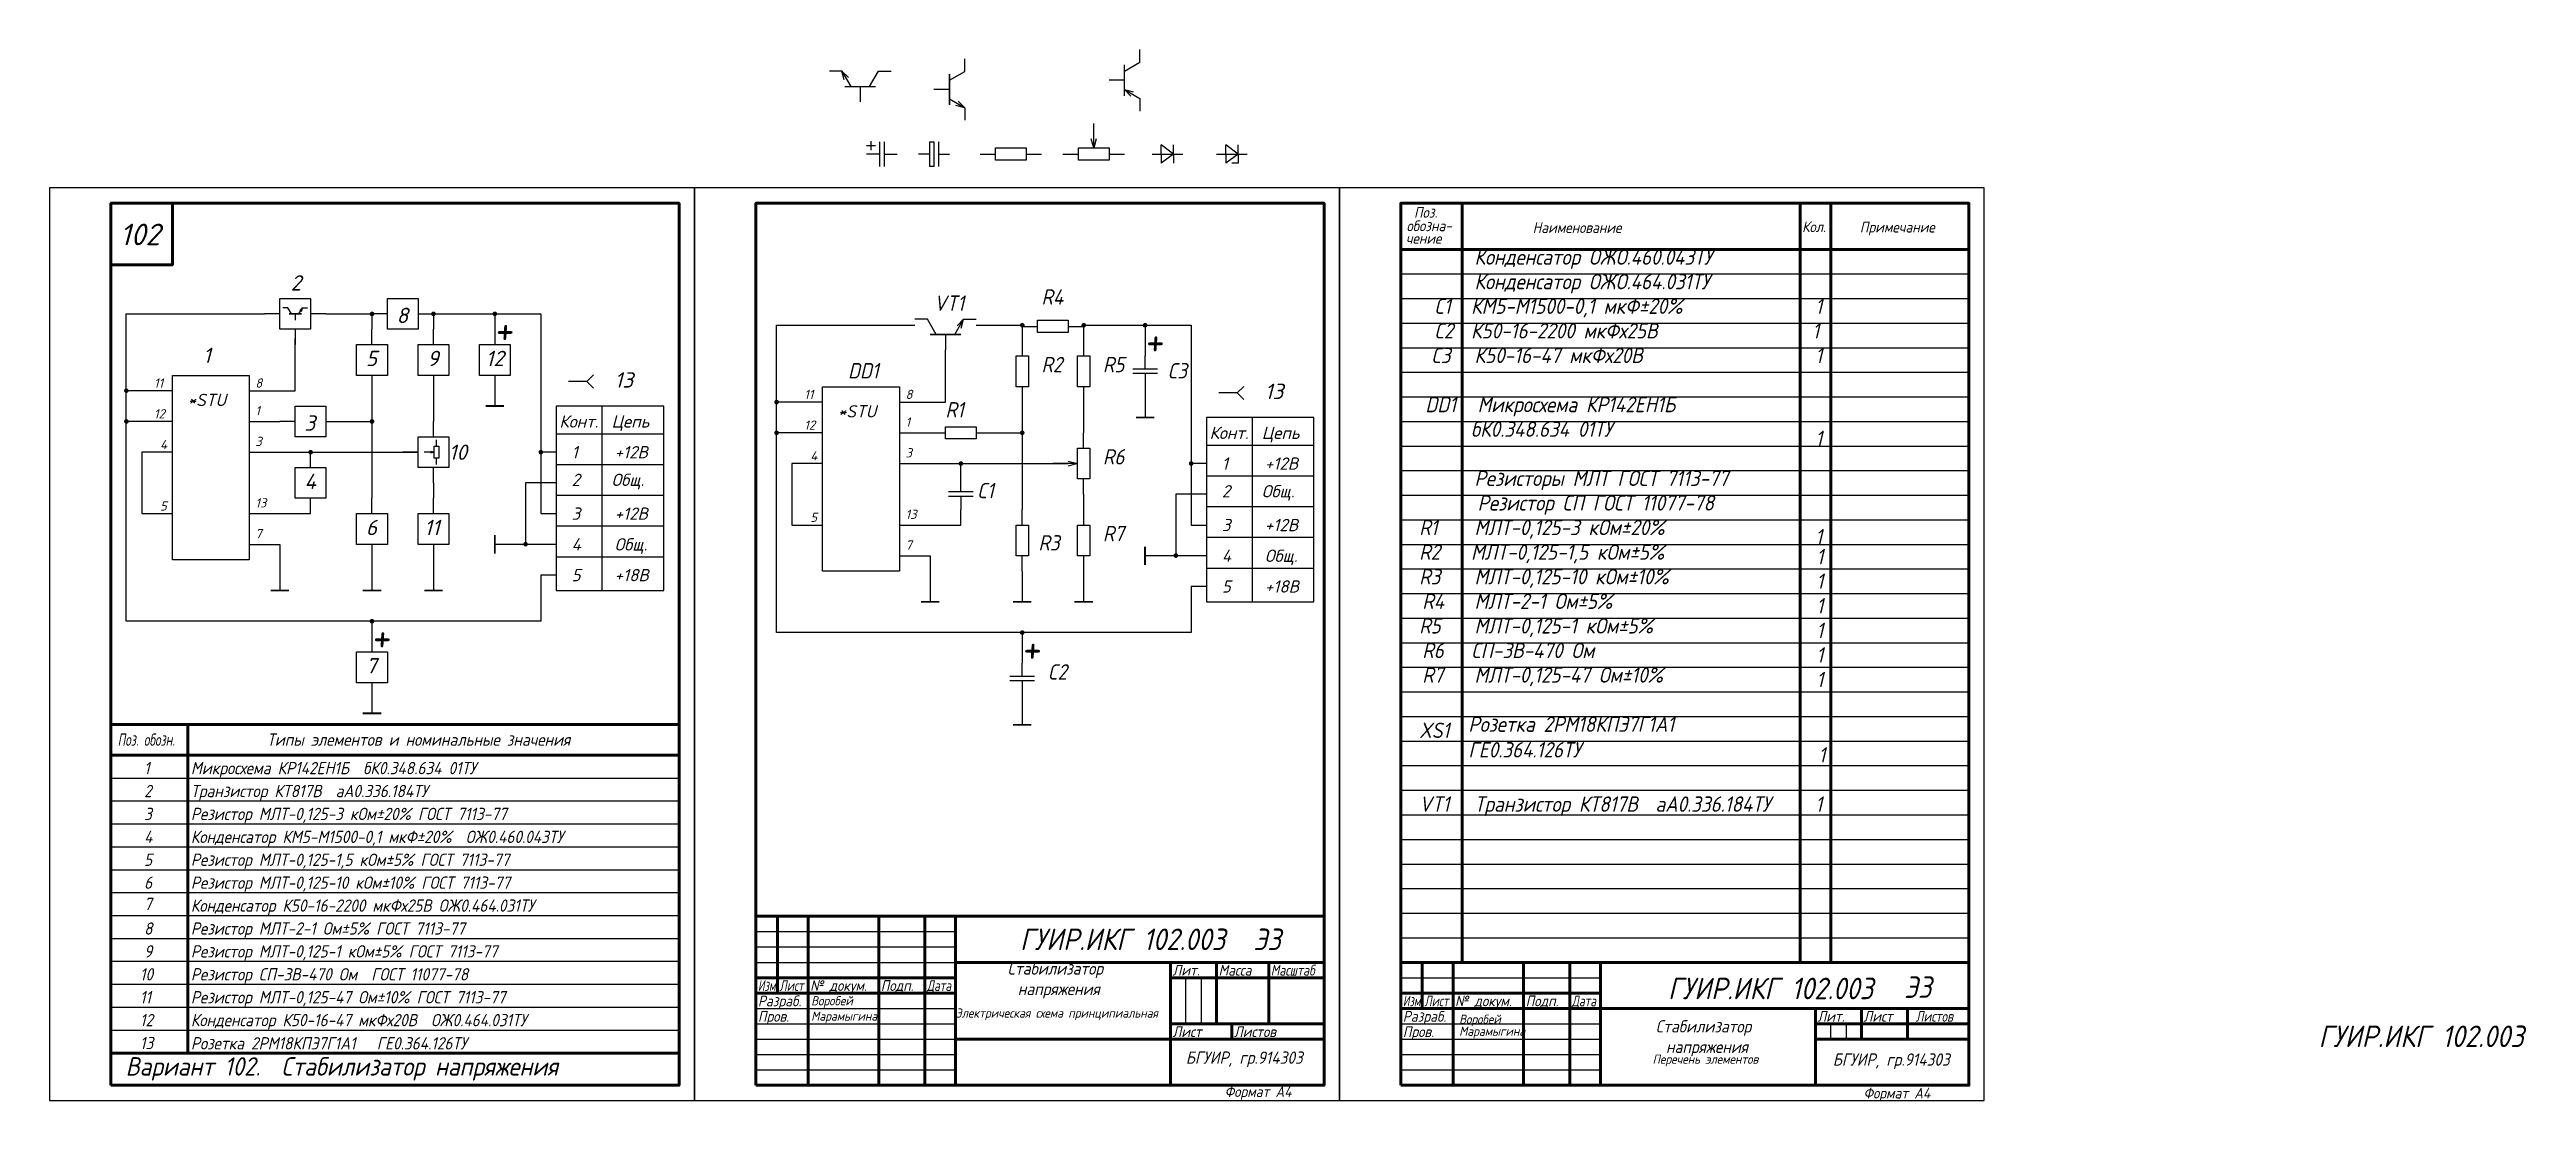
# Model space of a CAD drawing. Header units: millimetres. Extents: x -210 to 597, y 0 to 342.
import ezdxf

# ---------------------------------------------------------------- set-up
doc = ezdxf.new("R2010")
doc.units = ezdxf.units.MM
doc.header["$LTSCALE"] = 0.5
doc.layers.get('Defpoints').update_dxf_attribs({"color": 5})
doc.styles.get("Standard").update_dxf_attribs({"font": 'ISOCPEUI.TTF', "width": 0.9})

# ---------------------------------------------------------------- blocks, each defined once
blk = doc.blocks.new('P3')
for p, q in [((0, 5), (0, 10)), ((-10, 0), (-5, 0)), ((-5, -5), (-5, 5)), ((-5, 5), (5, 5)), ((5, 5), (5, -5)), ((5, 0), (10, 0)), ((5, -5), (-5, -5))]:
    blk.add_line(p, q)
blk = doc.blocks.new('P2')
for p, q in [((-5, 0), (-10, 0)), ((-5, 5), (5, 5)), ((-5, -5), (-5, 5)), ((5, 5), (5, -5)), ((5, 0), (10, 0)), ((5, -5), (-5, -5))]:
    blk.add_line(p, q)
blk = doc.blocks.new('P1')
for p, q in [((-5, -5), (-5, 5)), ((-5, 5), (5, 5)), ((5, 5), (5, -5)), ((5, -5), (-5, -5))]:
    blk.add_line(p, q)
blk = doc.blocks.new('XS')
for p, q in [((-6, 0), (-8.12, 2.12)), ((-8.12, -2.12), (-6, 0)), ((-6, 0), (0, 0))]:
    blk.add_line(p, q)
blk = doc.blocks.new('vt_n')
at = {"lineweight": -3}
for p, q in [((10, 6), (10, 10)), ((10, 5.89), (10, 10)), ((5, 0), (0, 0)), ((5, 3), (10, 5.89)), ((5, 5), (5, -5)), ((5, -5), (5, 5)), ((5, 0), (5, -5)), ((5, 0), (5, -5)), ((5, -3.04), (9.94, -5.9)), ((7.04, -5.12), (9.94, -5.9)), ((7.82, -3.78), (9.94, -5.9)), ((10, -5.92), (10, -10)), ((10, -6), (10, -10))]:
    blk.add_line(p, q, dxfattribs=at)
blk = doc.blocks.new('r1')
at = {"color": 7, "linetype": 'Continuous', "lineweight": -3}
for p, q in [((10, 2), (10, 10)), ((0, 0), (5, 0)), ((5, 0), (5, 2)), ((5, 2), (15, 2)), ((5, -2), (5, 0)), ((10, 2), (9.2, 5)), ((10.8, 5), (10, 2)), ((15, 2), (15, 0)), ((15, 0), (15, -2)), ((15, 0), (20, 0)), ((15, -2), (5, -2))]:
    blk.add_line(p, q, dxfattribs=at)
blk = doc.blocks.new('c')
at = {"lineweight": -3}
for p, q in [((4.25, 0), (0, 0)), ((4.25, 4), (4.25, -4)), ((5.75, 4), (5.75, -4)), ((5.75, 0), (10, 0))]:
    blk.add_line(p, q, dxfattribs=at)
blk = doc.blocks.new('c1')
at = {"lineweight": -3}
for p, q in [((0, 2.75), (3, 2.75)), ((4.25, 0), (0, 0)), ((1.5, 1.25), (1.5, 4.25)), ((4.25, 4), (4.25, -4)), ((5.75, 4), (5.75, -4)), ((5.75, 0), (10, 0))]:
    blk.add_line(p, q, dxfattribs=at)
blk = doc.blocks.new('c2')
at = {"lineweight": -3}
for p, q in [((3.5, 0), (0, 0)), ((3.5, 4), (3.5, -4)), ((3.5, 4), (5, 4)), ((5, 4), (5, -4)), ((6.5, 4), (6.5, -4)), ((6.5, 0), (10, 0)), ((5, -4), (3.5, -4))]:
    blk.add_line(p, q, dxfattribs=at)
blk = doc.blocks.new('r')
at = {"color": 7, "linetype": 'Continuous', "lineweight": 25}
for p, q in [((0, 0), (5, 0)), ((5, 0), (5, 2)), ((5, 2), (15, 2)), ((5, -2), (5, 0)), ((15, 2), (15, 0)), ((15, 0), (15, -2)), ((15, 0), (20, 0)), ((15, -2), (5, -2))]:
    blk.add_line(p, q, dxfattribs=at)
blk = doc.blocks.new('vd')
at = {"lineweight": -3}
for p, q in [((0, 0), (10, 0)), ((3, 0), (3, 3)), ((7, 0), (3, 3)), ((3, 0), (3, -3)), ((7, 0), (3, -3)), ((7, 0), (7, 3)), ((7, 0), (7, -3))]:
    blk.add_line(p, q, dxfattribs=at)
blk = doc.blocks.new('Vd1')
at = {"lineweight": -3}
for p, q in [((0, 0), (10, 0)), ((3, 0), (3, 3)), ((7, 0), (3, 3)), ((3, 0), (3, -3)), ((7, 0), (3, -3)), ((7, 0), (7, 3)), ((7, 0), (7, -3)), ((7, -3), (5, -3))]:
    blk.add_line(p, q, dxfattribs=at)
blk = doc.blocks.new('vt')
at = {"lineweight": -3}
for p, q in [((-6, 10), (-10, 10)), ((-3.85, 7.88), (-5.97, 10.01)), ((-5.2, 7.11), (-5.97, 10.01)), ((-5.97, 10.01), (-3.06, 4.96)), ((3, 5), (5.89, 10)), ((5.89, 10), (10, 10)), ((-5, 5), (5, 5)), ((0, 5), (0, 0))]:
    blk.add_line(p, q, dxfattribs=at)
blk = doc.blocks.new('vt1')
at = {"lineweight": -3}
for p, q in [((10, 5.89), (10, 10)), ((5, 0), (0, 0)), ((5, 3), (10, 5.89)), ((5, -5), (5, 5)), ((5, -3), (10, -5.89)), ((5, -3), (7.9, -3.78)), ((5, -3), (7.12, -5.12)), ((10, -5.89), (10, -10))]:
    blk.add_line(p, q, dxfattribs=at)

msp = doc.modelspace()

# ---------------------------------------------------------------- linework, layer by layer
at = {"color": 7, "linetype": 'Continuous'}
for p, q in [((230, 292), (230, 277)), ((250, 292), (320, 292)), ((383, 292), (393, 292)), ((155, 45), (155, 40)), ((320, 45), (383, 45)), ((230, 35), (295, 35)), ((230, 30), (295, 30)), ((365, 30), (365, 25)), ((370, 20), (370, 25)), ((375, 25), (375, 20)), ((230, 5), (415, 5))]:
    msp.add_line(p, q, dxfattribs=at)
at = {"color": 7, "linetype": 'Continuous', "lineweight": 60}
for p, q in [((250, 292), (250, 45)), ((360, 45), (360, 292)), ((370, 292), (370, 45)), ((230, 277), (415, 277)), ((230, 277), (415, 277)), ((-190, 122.43), (-5, 122.43)), ((-165, 122.43), (-165, 15.43)), ((-190, 112.43), (-5, 112.43)), ((205, 60), (20, 60)), ((20, 5), (20, 60)), ((27, 60), (27, 35)), ((37, 5), (37, 60)), ((60, 60), (60, 5)), ((75, 5), (75, 60)), ((85, 60), (85, 5)), ((85, 45), (205, 45)), ((155, 5), (155, 45)), ((170, 45), (170, 25)), ((187, 25), (187, 45)), ((415, 45), (230, 45)), ((237, 45), (237, 30)), ((247, 5), (247, 45)), ((270, 45), (270, 5)), ((285, 5), (285, 45)), ((295, 45), (295, 5)), ((20, 40), (85, 40)), ((20, 35), (85, 35)), ((155, 40), (205, 40)), ((230, 35), (295, 35)), ((155, 25), (205, 25)), ((175, 20), (175, 25)), ((230, 30), (295, 30)), ((295, 30), (415, 30)), ((365, 5), (365, 30)), ((365, 25), (415, 25)), ((380, 30), (380, 20)), ((395, 20), (395, 30)), ((85, 20), (205, 20)), ((365, 20), (415, 20)), ((-190.08, 15.43), (-5.08, 15.43)), ((365, 5), (415, 5))]:
    msp.add_line(p, q, dxfattribs=at)
at = {"color": 7, "linetype": 'Continuous', "lineweight": -3}
for p, q in [((230, 269), (415, 269)), ((230, 261), (415, 261)), ((230, 253), (415, 253)), ((230, 245), (415, 245)), ((230, 237), (415, 237)), ((230, 229), (415, 229)), ((230, 221), (415, 221)), ((230, 213), (415, 213)), ((230, 205), (415, 205)), ((230, 197), (415, 197)), ((230, 189), (415, 189)), ((230, 181), (415, 181)), ((230, 173), (415, 173)), ((230, 165), (415, 165)), ((230, 157), (415, 157)), ((230, 149), (415, 149)), ((230, 141), (415, 141)), ((230, 133), (415, 133)), ((230, 125), (415, 125)), ((230, 117), (415, 117)), ((230, 109), (415, 109)), ((230, 101), (415, 101)), ((230, 93), (415, 93)), ((230, 85), (415, 85)), ((230, 77), (415, 77)), ((230, 69), (415, 69)), ((230, 61), (415, 61)), ((20, 55), (85, 55)), ((20, 50), (85, 50)), ((230, 53), (415, 53)), ((20, 45), (85, 45)), ((160, 25), (160, 40)), ((165, 40), (165, 25)), ((230, 40), (295, 40)), ((20, 30), (85, 30)), ((20, 25), (85, 25)), ((230, 25), (295, 25)), ((20, 20), (85, 20)), ((230, 20), (295, 20)), ((20, 15), (85, 15)), ((20, 10), (85, 10)), ((230, 15), (295, 15)), ((230, 10), (295, 10))]:
    msp.add_line(p, q, dxfattribs=at)
at = {"color": 7, "linetype": 'Continuous', "lineweight": 25}
for p, q in [((-185, 156), (-185, 256)), ((-185, 256), (-140, 256)), ((-120, 256), (-105, 256)), ((-105, 256), (-105, 251)), ((-85, 256), (-85, 251)), ((-85, 256), (-50, 256)), ((-65, 256), (-65, 246)), ((-50, 256), (-50, 191)), ((26.73, 152.3), (26.73, 252.3)), ((26.73, 252.3), (71.73, 252.3)), ((91.73, 252.3), (106.73, 252.3)), ((106.73, 252.3), (106.73, 247.3)), ((126.73, 252.3), (126.73, 247.3)), ((126.73, 252.3), (161.73, 252.3)), ((146.73, 252.3), (146.73, 242.3)), ((161.73, 252.3), (161.73, 187.3)), ((-130, 231), (-130, 248)), ((81.73, 227.3), (81.73, 244.3)), ((-170, 236), (-145, 236)), ((-170, 176), (-170, 236)), ((-145, 236), (-145, 176)), ((-65, 236), (-65, 226)), ((-170, 231), (-185, 231)), ((-145, 231), (-130, 231)), ((-105, 231), (-105, 196)), ((-85, 231), (-85, 221)), ((-10, 226), (-45, 226)), ((-45, 226), (-45, 166)), ((-30, 166), (-30, 226)), ((-10, 166), (-10, 226)), ((41.73, 227.3), (26.73, 227.3)), ((41.73, 232.3), (66.73, 232.3)), ((41.73, 172.3), (41.73, 232.3)), ((66.73, 232.3), (66.73, 172.3)), ((66.73, 227.3), (81.73, 227.3)), ((106.73, 227.3), (106.73, 192.3)), ((126.73, 227.3), (126.73, 217.3)), ((146.73, 232.3), (146.73, 222.3)), ((-170, 221), (-185, 221)), ((-145, 221), (-135, 221)), ((-115, 221), (-105, 221)), ((201.73, 222.3), (166.73, 222.3)), ((166.73, 222.3), (166.73, 162.3)), ((181.73, 162.3), (181.73, 222.3)), ((201.73, 162.3), (201.73, 222.3)), ((-170, 211), (-180, 211)), ((-180, 211), (-180, 191)), ((-145, 211), (-90, 211)), ((-125, 206), (-125, 211)), ((-45, 211), (-50, 211)), ((-45, 217), (-10, 217)), ((41.73, 217.3), (26.73, 217.3)), ((66.73, 217.3), (76.73, 217.3)), ((96.73, 217.3), (106.73, 217.3)), ((166.73, 213.3), (201.73, 213.3)), ((-45, 207), (-10, 207)), ((41.73, 207.3), (31.73, 207.3)), ((31.73, 207.3), (31.73, 187.3)), ((66.73, 207.3), (121.73, 207.3)), ((86.73, 202.3), (86.73, 207.3)), ((166.73, 207.3), (161.73, 207.3)), ((166.73, 203.3), (201.73, 203.3)), ((-125, 191), (-125, 196)), ((-85, 201), (-85, 196)), ((-45, 201), (-55, 201)), ((-55, 201), (-55, 181)), ((-45, 197), (-10, 197)), ((126.73, 197.3), (126.73, 192.3)), ((166.73, 197.3), (156.73, 197.3)), ((156.73, 197.3), (156.73, 177.3)), ((-180, 191), (-170, 191)), ((-145, 191), (-125, 191)), ((-50, 191), (-45, 191)), ((-45, 187), (-10, 187)), ((31.73, 187.3), (41.73, 187.3)), ((66.73, 187.3), (86.73, 187.3)), ((86.73, 187.3), (86.73, 192.3)), ((161.73, 187.3), (166.73, 187.3)), ((166.73, 193.3), (201.73, 193.3)), ((-145, 181), (-135, 181)), ((-135, 181), (-135, 166)), ((-45, 181), (-65, 181)), ((166.73, 183.3), (201.73, 183.3)), ((-145, 176), (-170, 176)), ((-105, 176), (-105, 166)), ((-85, 176), (-85, 166)), ((-45, 171), (-50, 171)), ((-50, 171), (-50, 156)), ((-45, 177), (-10, 177)), ((66.73, 172.3), (41.73, 172.3)), ((66.73, 177.3), (76.73, 177.3)), ((76.73, 177.3), (76.73, 162.3)), ((106.73, 172.3), (106.73, 162.3)), ((126.73, 172.3), (126.73, 162.3)), ((166.73, 177.3), (146.73, 177.3)), ((166.73, 173.3), (201.73, 173.3)), ((-45, 166), (-10, 166)), ((166.73, 167.3), (161.73, 167.3)), ((161.73, 167.3), (161.73, 152.3)), ((166.73, 162.3), (201.73, 162.3)), ((-50, 156), (-185, 156)), ((-105, 156), (-105, 146)), ((161.73, 152.3), (26.73, 152.3)), ((106.73, 152.3), (106.73, 142.3)), ((-105, 136), (-105, 126)), ((106.73, 132.3), (106.73, 122.3))]:
    msp.add_line(p, q, dxfattribs=at)
msp.add_line((-190, 30.43), (-190, 122.43))
at = {"lineweight": 30}
for p, q in [((-190, 104.97), (-5, 104.97)), ((-190, 97.52), (-5, 97.52)), ((-190, 90.06), (-5, 90.06)), ((-190, 82.61), (-5, 82.61)), ((-190, 75.15), (-5, 75.15)), ((-190, 67.7), (-5, 67.7)), ((-190, 60.24), (-5, 60.24)), ((-190, 52.79), (-5, 52.79)), ((-190, 45.34), (-5, 45.34)), ((-190, 37.88), (-5, 37.88)), ((-190, 30.43), (-5, 30.43)), ((-190, 22.97), (-5, 22.97))]:
    msp.add_line(p, q, dxfattribs=at)
at = {"color": 7, "linetype": 'Continuous', "lineweight": 60}
for points in [[(-190, 5), (-5, 5), (-5, 292), (-190, 292)], [(-190, 292), (-170, 292), (-170, 272), (-190, 272)], [(20, 5), (205, 5), (205, 292), (20, 292)], [(230, 5), (415, 5), (415, 292), (230, 292)]]:
    msp.add_lwpolyline(points, close=True, dxfattribs=at)
at = {"color": 7, "linetype": 'Continuous', "lineweight": 25, "const_width": 0.75}
for points in [[(-105.36, 256, 1), (-104.61, 256, 1)], [(-85.36, 256, 1), (-84.61, 256, 1)], [(-65.38, 256, 1), (-64.63, 256, 1)], [(106.38, 252.3, 1), (107.13, 252.3, 1)], [(126.38, 252.3, 1), (127.13, 252.3, 1)], [(146.36, 252.3, 1), (147.11, 252.3, 1)], [(-185.36, 231, 1), (-184.61, 231, 1)], [(26.38, 227.3, 1), (27.13, 227.3, 1)], [(-185.36, 221, 1), (-184.61, 221, 1)], [(-105.38, 221, 1), (-104.63, 221, 1)], [(26.38, 217.3, 1), (27.13, 217.3, 1)], [(106.36, 217.3, 1), (107.11, 217.3, 1)], [(-125.36, 211, 1), (-124.61, 211, 1)], [(-50.38, 211, 1), (-49.63, 211, 1)], [(86.38, 207.3, 1), (87.13, 207.3, 1)], [(161.36, 207.3, 1), (162.11, 207.3, 1)], [(-55.36, 181.06, 1), (-54.61, 181.06, 1)], [(156.38, 177.36, 1), (157.13, 177.36, 1)], [(-105.38, 156, 1), (-104.63, 156, 1)], [(106.36, 152.3, 1), (107.11, 152.3, 1)]]:
    msp.add_lwpolyline(points, format="xyb", close=True, dxfattribs=at)
at = {"color": 7, "linetype": 'Continuous', "lineweight": 25, "const_width": 0.6}
for points in [[(-68, 226), (-62, 226)], [(143.73, 222.3), (149.73, 222.3)], [(-65, 178), (-65, 184)], [(146.73, 174.3), (146.73, 180.3)], [(-138, 166), (-132, 166)], [(-108, 166), (-102, 166)], [(-88, 166), (-82, 166)], [(73.73, 162.3), (79.73, 162.3)], [(103.73, 162.3), (109.73, 162.3)], [(123.73, 162.3), (129.73, 162.3)], [(-108, 126), (-102, 126)], [(103.73, 122.3), (109.73, 122.3)]]:
    msp.add_lwpolyline(points, dxfattribs=at)
at = {"layer": 'Defpoints'}
for points in [[(-210, 0), (0, 0), (0, 297), (-210, 297)], [(0, 0), (210, 0), (210, 297), (0, 297)], [(210, 0), (420, 0), (420, 297), (210, 297)]]:
    msp.add_lwpolyline(points, close=True, dxfattribs=at)

# ---------------------------------------------------------------- block references
for name, p in [('vt_n', (78, 329)), ('vt1', (135, 332)), ('vt', (54, 325)), ('r1', (120, 308)), ('c1', (56, 308)), ('c2', (73, 308)), ('r', (93, 308)), ('vd', (149, 308)), ('Vd1', (170, 308)), ('r', (106.73, 251.93)), ('r', (76.73, 217.3))]:
    msp.add_blockref(name, p)
at = {"color": 7, "linetype": 'Continuous', "lineweight": 25}
for name, p, rotation in [('P3', (-130, 256), 180), ('P2', (-105, 241), 90), ('P2', (-85, 241), 90), ('XS', (-41, 234), 180), ('XS', (170.73, 230.3), 180), ('P3', (-85, 211), 90), ('P2', (-105, 186), 90), ('P2', (-85, 186), 90)]:
    msp.add_blockref(name, p, dxfattribs=dict(at, rotation=rotation))
for name, p in [('P2', (-95, 256)), ('P1', (-65, 241)), ('P2', (-125, 221)), ('P1', (-125, 201)), ('P1', (-105, 141))]:
    msp.add_blockref(name, p, dxfattribs=at)
at = {"xscale": 0.4000000000000057, "yscale": 0.4000000000000057, "zscale": 0.4000000000000057, "rotation": 90}
for name, p in [('vt_n', (-130, 254)), ('r1', (-84, 207))]:
    msp.add_blockref(name, p, dxfattribs=at)
for name, p, rotation in [('vt_n', (81.73, 244.3), 90), ('r', (106.73, 247.3), 270), ('r', (126.73, 247.3), 270.0000018275744), ('c', (146.73, 242.3), 270), ('r1', (126.73, 197.3), 90), ('c', (86.73, 202.3), 270), ('r', (106.73, 172.3), 90), ('r', (126.73, 192.3), 270), ('c', (106.73, 142.3), 270)]:
    msp.add_blockref(name, p, dxfattribs=dict(rotation=rotation))

# ---------------------------------------------------------------- texts
at = {"color": 7, "linetype": 'Continuous', "lineweight": -3}
for s, width, p in [('Поз.', 0.9, (234.3, 287.28)), ('обозна-', 0.9, (231.87, 282.9)), ('Наименование', 0.9, (272.95, 282.33)), ('Кол.', 0.9, (360.67, 282.59)), ('Примечание', 0.9, (379.48, 282.48)), ('чение', 0.9, (231.66, 278.8)), ('Лит.', 0.9, (155.67, 40.7)), ('Масса', 0.9, (170.67, 40.7)), ('Масштаб', 0.8, (187.67, 40.7)), ('Изм.', 0.7, (20.67, 35.7)), ('Разраб.', 0.9, (20.67, 30.7)), ('Лист', 0.75, (27.67, 35.7)), ('№ докум.', 0.9, (37.67, 35.7)), ('Подп.', 0.9, (60.67, 35.7)), ('Дата', 0.75, (75.67, 35.7)), ('Изм.', 0.7, (230.67, 30.7)), ('Лист', 0.75, (237.67, 30.7)), ('№ докум.', 0.9, (247.67, 30.7)), ('Подп.', 0.9, (270.67, 30.7)), ('Дата', 0.75, (285.67, 30.7)), ('Пров.', 0.9, (20.67, 25.7)), ('Лист', 0.9, (155.67, 20.7)), ('Листов', 0.9, (175.67, 20.7)), ('Разраб.', 0.9, (230.67, 25.7)), ('Пров.', 0.9, (230.67, 20.7)), ('Лит.', 0.9, (365.67, 25.7)), ('Лист', 0.9, (380.67, 25.7)), ('Листов', 0.8, (397.67, 25.7))]:
    msp.add_text(s, height=3.5, dxfattribs=dict(at, width=width)).set_placement(p)
at = {"color": 7, "linetype": 'Continuous', "lineweight": 40}
msp.add_text('102', height=7, dxfattribs=at).set_placement((-187.08, 278.35))
at = {"color": 7, "linetype": 'Continuous', "lineweight": 25}
for s, height, p in [('2', 5, (-131.48, 263.59)), ('8', 5, (-97, 253)), ('1', 5, (-160, 240)), ('5', 5, (-107, 239)), ('9', 5, (-87, 239)), ('12', 5, (-68, 239)), ('11', 3, (-176, 232)), ('8', 3, (-143, 232)), ('13', 5, (-26, 232)), ('*STU', 4, (-165, 226)), ('1', 3, (-143, 223)), ('11', 3, (35.73, 228.3)), ('*STU', 4, (46.73, 222.3)), ('8', 3, (68.73, 228.3)), ('13', 5, (185.73, 228.3)), ('12', 3, (-176, 222)), ('3', 5, (-127, 218)), ('Конт.', 4, (-44, 219)), ('Цепь', 4, (-27, 219)), ('12', 3, (35.73, 218.3)), ('1', 3, (68.73, 219.3)), ('Конт.', 4, (167.73, 215.3)), ('Цепь', 4, (184.73, 215.3)), ('4', 3, (-174, 212)), ('3', 3, (-143, 213)), ('10', 5, (-80, 208.5)), ('1', 4, (-40, 209)), ('+12В', 4, (-26, 209)), ('4', 3, (37.73, 208.3)), ('3', 3, (68.73, 209.3)), ('4', 5, (-127, 199)), ('2', 4, (-40, 200)), ('Общ.', 4, (-27, 200)), ('1', 4, (171.73, 205.3)), ('+12В', 4, (185.73, 205.3)), ('5', 3, (-174, 192)), ('13', 3, (-143, 193)), ('2', 4, (171.73, 196.3)), ('Общ.', 4, (184.73, 196.3)), ('7', 3, (-143, 183)), ('6', 5, (-107, 184)), ('11', 5, (-88, 184)), ('3', 4, (-40, 189)), ('+12В', 4, (-26, 189)), ('5', 3, (37.73, 188.3)), ('13', 3, (68.73, 189.3)), ('3', 4, (171.73, 185.3)), ('+12В', 4, (185.73, 185.3)), ('4', 4, (-40, 179)), ('Общ.', 4, (-26, 179)), ('7', 3, (68.73, 179.3)), ('4', 4, (171.73, 175.3)), ('Общ.', 4, (185.73, 175.3)), ('5', 4, (-40, 169)), ('+18B', 4, (-26, 169)), ('5', 4, (171.73, 165.3)), ('+18B', 4, (185.73, 165.3)), ('7', 5, (-107, 139))]:
    msp.add_text(s, height=height, dxfattribs=at).set_placement(p)
at = {"oblique": 350, "width": 0.9}
for p in [(-64.96, 246), (146.78, 242.3), (-104.96, 146), (106.78, 142.3)]:
    msp.add_text('+', height=10, dxfattribs=at).set_placement(p)
for s, width, p in [('Поз. обозн.', 0.7, (-187.82, 115.47)), ('Типы элементов и номинальные значения', 0.9, (-139.2, 115.47)), ('1', 0.9, (-179.2, 106.21)), ('Микросхема КР142ЕН1Б  бК0.348.634 01ТУ', 0.9, (-163.97, 106.21)), ('2', 0.9, (-179.2, 98.75)), ('Транзистор КТ817В  аА0.336.184ТУ', 0.9, (-163.97, 98.75)), ('3', 0.9, (-179.2, 91.3)), ('Резистор МЛТ-0,125-3 кОм%%P20%%% ГОСТ 7113-77', 0.9, (-163.97, 91.3)), ('4', 0.9, (-179.2, 83.84)), ('Конденсатор КМ5-М1500-0,1 мкФ%%P20%%%  ОЖ0.460.043ТУ', 0.9, (-163.97, 83.84)), ('5', 0.9, (-179.2, 76.39)), ('6', 0.9, (-179.2, 68.93)), ('Резистор МЛТ-0,125-1,5 кОм%%P5%%% ГОСТ 7113-77', 0.9, (-163.97, 76.39)), ('Резистор МЛТ-0,125-10 кОм%%P10%%% ГОСТ 7113-77', 0.9, (-163.97, 68.93)), ('7', 0.9, (-179.2, 62)), ('Конденсатор К50-16-2200 мкФх25В ОЖ0.464.031ТУ', 0.9, (-163.97, 61.48)), ('8', 0.9, (-179.2, 54.02)), ('Резистор МЛТ-2-1 Ом%%P5%%% ГОСТ 7113-77', 0.9, (-163.97, 54.02)), ('9', 0.9, (-179.2, 46.57)), ('Резистор МЛТ-0,125-1 кОм%%P5%%% ГОСТ 7113-77', 0.9, (-163.97, 46.57)), ('10', 0.9, (-180.56, 39.11)), ('Резистор СП-3В-470 Ом  ГОСТ 11077-78', 0.9, (-163.97, 39.11)), ('11', 0.9, (-180.56, 31.66)), ('Резистор МЛТ-0,125-47 Ом%%P10%%% ГОСТ 7113-77', 0.9, (-163.97, 31.66)), ('12', 0.9, (-180.56, 24.21)), ('Конденсатор К50-16-47 мкФх20В  ОЖ0.464.031ТУ', 0.9, (-163.97, 24.21)), ('13', 0.9, (-180.56, 16.75)), ('Розетка 2РМ18КПЭ7Г1А1   ГЕ0.364.126ТУ', 0.9, (-163.97, 16.66))]:
    msp.add_text(s, height=4, dxfattribs=dict(width=width)).set_placement(p)
at = {"color": 7, "linetype": 'Continuous', "lineweight": 40, "width": 0.9}
msp.add_text('Вариант 102.  Стабилизатор напряжения', height=6, dxfattribs=at).set_placement((-185.21, 8.15))
at = {"color": 7, "linetype": 'Continuous', "lineweight": 70, "width": 0.9}
msp.add_text('Формат А4', height=3.5, dxfattribs=at).set_placement((172.66, 1.2))
at = {"lineweight": -3, "width": 0.9}
msp.add_text('Формат А4', height=3.5, dxfattribs=at).set_placement((380.67, 0.7))
at = {"attachment_point": 1}
for s, width, insert, char_height in [('{\\fISOCPEUR|b0|i1|c204|p34;Конденсатор ОЖО}.{\\fISOCPEUR|b0|i1|c204|p34;460}.043{\\fISOCPEUR|b0|i1|c204|p34;ТУ}', 110, (254, 277), 5), ('{\\fISOCPEUR|b0|i1|c204|p34;Конденсатор ОЖО}.464.031{\\fISOCPEUR|b0|i1|c204|p34;ТУ}', 110, (254, 269), 5), ('VT1', 19, (78, 262), 5), ('R4', 8.7345, (113, 264), 5), ('{\\fISOCPEUR|b0|i1|c204|p34;С1}', 20, (241, 261), 5), ('{\\fISOCPEUR|b0|i1|c204|p34; КМ}5-{\\fISOCPEUR|b0|i1|c204|p34;М}1500-0,1 {\\fISOCPEUR|b0|i1|c204|p34;мкФ}%%P20%  ', 123.1779, (250, 261), 5), ('{\\fISOCPEUR|b0|i1|c204|p34;1}', 10, (365, 261), 5), ('{\\fISOCPEUR|b0|i1|c204|p34;С2}', 20, (241, 253), 5), ('{\\fISOCPEUR|b0|i1|c204|p34; К}50-16-2200 {\\fISOCPEUR|b0|i1|c204|p34;мкФх}25{\\fISOCPEUR|b0|i1|c204|p34;В }', 120, (250, 253), 5), ('{\\fISOCPEUR|b0|i1|c204|p34;1}', 10, (364, 253), 5), ('R2', 8, (113, 242), 5), ('R5', 7, (133, 242), 5), ('{\\fISOCPEUR|b0|i1|c204|p34;С3}', 20, (240, 245), 5), ('{\\fISOCPEUR|b0|i1|c204|p34;К}50-16-47 {\\fISOCPEUR|b0|i1|c204|p34;мкФх}20{\\fISOCPEUR|b0|i1|c204|p34;В  }', 110, (254, 245), 5), ('{\\fISOCPEUR|b0|i1|c204|p34;1}', 10, (365, 245), 5), ('DD1', 21.7345, (50, 240), 5), ('C3', 11, (154, 240), 5), ('R1', 10, (81.73, 227.3), 5), ('DD1', 20, (238, 229), 5), ('{\\fISOCPEUR|b0|i1|c204|p34;Микросхема КР}142{\\fISOCPEUR|b0|i1|c204|p34;ЕН}1{\\fISOCPEUR|b0|i1|c204|p34;Б  }', 110, (255, 229), 5), ('{\\fISOCPEUR|b0|i1|c204|p34; бК}0.348.634 01{\\fISOCPEUR|b0|i1|c204|p34;ТУ}', 110, (250, 221), 5), ('{\\fISOCPEUR|b0|i1|c204|p34;1}', 10, (365, 218), 5), ('R6', 8, (133, 212), 5), ('{\\fISOCPEUR|b0|i1|c204|p34;Резисторы МЛТ} {\\fISOCPEUR|b0|i1|c204|p34;ГОСТ }7113-77', 110, (254, 205), 5), ('C1', 14.7345, (92, 201), 5), ('{\\fISOCPEUR|b0|i1|c204|p34;Резистор СП ГОСТ }11077-78', 110, (255, 197), 5), ('R7', 10, (133, 187), 5), ('R1', 20, (236, 189), 5), ('{\\fISOCPEUR|b0|i1|c204|p34;МЛТ}-0,125-3 {\\fISOCPEUR|b0|i1|c204|p34;кОм}%%P20%', 110, (254, 189), 5), ('{\\fISOCPEUR|b0|i1|c204|p34;1}', 10, (365, 186), 5), ('R3', 10, (112, 184), 5), ('R2', 20, (236, 181), 5), ('{\\fISOCPEUR|b0|i1|c204|p34; МЛТ}-0,125-1,5 {\\fISOCPEUR|b0|i1|c204|p34;кОм}%%P5% ', 110, (250, 181), 5), ('{\\fISOCPEUR|b0|i1|c204|p34;1}', 10, (365.34, 179.52), 5), ('R3', 20, (236, 173), 5), ('{\\fISOCPEUR|b0|i1|c204|p34;МЛТ}-0,125-10 {\\fISOCPEUR|b0|i1|c204|p34;кОм}%%P10%', 110, (254, 173), 5), ('{\\fISOCPEUR|b0|i1|c204|p34;1}', 10, (365.34, 171.52), 5), ('R4', 20, (237, 165), 5), ('{\\fISOCPEUR|b0|i1|c204|p34;МЛТ}-2-1 {\\fISOCPEUR|b0|i1|c204|p34;Ом}%%P5%', 110, (254, 165), 5), ('{\\fISOCPEUR|b0|i1|c204|p34;1}', 10, (365.34, 163.52), 5), ('R5', 20, (236, 157), 5), ('{\\fISOCPEUR|b0|i1|c204|p34;МЛТ}-0,125-1 {\\fISOCPEUR|b0|i1|c204|p34;кОм}%%P5%', 110, (254, 157), 5), ('{\\fISOCPEUR|b0|i1|c204|p34;1}', 10, (365.34, 155.52), 5), ('R6', 20, (237, 149), 5), ('{\\fISOCPEUR|b0|i1|c204|p34;СП}-3{\\fISOCPEUR|b0|i1|c204|p34;В}-470 {\\fISOCPEUR|b0|i1|c204|p34;Ом }', 110, (253, 149), 5), ('{\\fISOCPEUR|b0|i1|c204|p34;1}', 10, (365.34, 147.52), 5), ('C2', 12, (115, 142), 5), ('R7', 20, (237, 141), 5), ('{\\fISOCPEUR|b0|i1|c204|p34;МЛТ}-0,125-47 {\\fISOCPEUR|b0|i1|c204|p34;Ом}%%P10%', 110, (254, 141), 5), ('{\\fISOCPEUR|b0|i1|c204|p34;1}', 10, (365.34, 139.52), 5), ('XS1', 20, (236, 123), 5), ('{\\fISOCPEUR|b0|i1|c204|p34;Розетка }2{\\fISOCPEUR|b0|i1|c204|p34;РМ}18{\\fISOCPEUR|b0|i1|c204|p34;КПЭ}7{\\fISOCPEUR|b0|i1|c204|p34;Г}1{\\fISOCPEUR|b0|i1|c204|p34;А}1   {\\fISOCPEUR|b0|i1|c204|p34;ГЕ}0.364.126{\\fISOCPEUR|b0|i1|c204|p34;ТУ}', 105.1034, (252, 125), 5), ('{\\fISOCPEUR|b0|i1|c204|p34;1}', 10, (366, 115), 5), ('VT1', 20, (236, 99), 5), ('{\\fISOCPEUR|b0|i1|c204|p34;Транзистор КТ}817{\\fISOCPEUR|b0|i1|c204|p34;В  аА}0.336.184{\\fISOCPEUR|b0|i1|c204|p34;ТУ}', 110, (254, 99), 5), ('{\\fISOCPEUR|b0|i1|c204|p34;1}', 10, (365, 99), 5), ('{\\fISOCPEUR|b0|i1|c204|p34;ГУИР}.{\\fISOCPEUR|b0|i1|c204|p34;ИКГ 102}.003', 120, (106, 56), 7), ('{\\fISOCPEUR|b0|i1|c204|p34;Э3}', 24, (182, 56), 7), ('\\pxqc;{\\fISOCPEUR|b0|i1|c204|p34;Стабилизатор\\P напряжения}', 115, (60, 45), 4), ('{\\fISOCPEUR|b0|i1|c204|p34;Э3}', 24, (393.86, 40.44), 7), ('{\\fISOCPEUR|b0|i1|c204|p34;Воробей}', 23, (38, 34), 3), ('{\\fISOCPEUR|b0|i1|c204|p34;ГУИР}.{\\fISOCPEUR|b0|i1|c204|p34;ИКГ 102}.003', 120, (317, 40), 7), ('{\\fISOCPEUR|b0|i1|c204|p34;Марамыгина}', 23, (38, 29), 3), ('\\pxqc;{\\fISOCPEUR|b0|i1|c204|p34;Электрическая схема принципиальная}', 66, (85, 30), 3), ('{\\fISOCPEUR|b0|i1|c204|p34;Воробей}', 23, (249, 28), 3), ('\\pxqc;{\\fISOCPEUR|b0|i1|c204|p34;Стабилизатор\\P напряжения}', 115, (271.07, 26.18), 4), ('{\\fISOCPEUR|b0|i1|c204|p34;ГУИР}.{\\fISOCPEUR|b0|i1|c204|p34;ИКГ 102}.003', 120, (528.86, 24.44), 7), ('{\\fISOCPEUR|b0|i1|c204|p34;Марамыгина}', 23, (249, 24.09), 3), ('{\\fISOCPEUR|b0|i1|c204|p34;БГУИР},{\\fISOCPEUR|b0|i1|c204|p34; гр}.914303', 50, (160, 16), 4), ('{\\fISOCPEUR|b0|i1|c204|p34;Перечень элементов}', 70, (312, 15), 3), ('{\\fISOCPEUR|b0|i1|c204|p34;БГУИР},{\\fISOCPEUR|b0|i1|c204|p34; гр}.914303', 50, (370.67, 15.38), 4)]:
    msp.add_mtext_dynamic_manual_height_columns(s, width=width, gutter_width=25, heights=[0], dxfattribs=dict(at, insert=insert, char_height=char_height))

doc.saveas('drawing.dxf')
